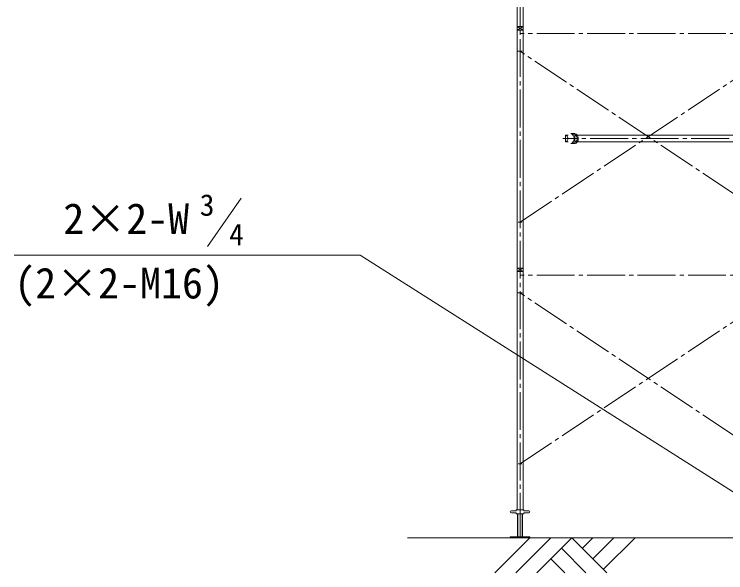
# Model space of a CAD drawing. Units: millimetres, scale not verified. Extents: x -12638 to 12166, y -17544 to 17543.
# Drawn here: x -12638 to -7563, y -7155 to -3168 of the extents above; entities that cross this region are included whole.
import ezdxf
from ezdxf.enums import TextEntityAlignment as Align

# ---------------------------------------------------------------- set-up
doc = ezdxf.new("R2010")
doc.units = ezdxf.units.MM
doc.header["$LTSCALE"] = 30
doc.linetypes.add('CHAIN2', pattern=[12, 9, -1, 1, -1])
for name, color, linetype, lineweight in [('0-7_40 強調実線', 1, 'Continuous', 18), ('0-9_32 補完一点鎖線', 6, 'CHAIN2', 18), ('0-A_30 補完実線', 6, 'Continuous', 18), ('0-C_20 準用実線', 4, 'Continuous', 18), ('0-D_22 準用一点鎖線', 4, 'CHAIN2', 18), ('0-F_05 寸法', 7, 'Continuous', 18)]:
    doc.layers.add(name, color=color, linetype=linetype, lineweight=lineweight)
doc.styles.add('ＭＳ ゴシック', font='')
doc.styles.get('ＭＳ ゴシック').set_extended_font_data('MS Gothic')

msp = doc.modelspace()

# ---------------------------------------------------------------- linework, layer by layer
at = {"layer": '0-7_40 強調実線'}
for p, q in [((-9832.05, -6905.45), (-7097.6, -6905.45)), ((-9210.6, -7155.45), (-8960.6, -6905.45)), ((-9060.6, -7155.45), (-8810.6, -6905.45)), ((-8910.6, -7155.45), (-8660.6, -6905.45)), ((-8410.6, -7155.45), (-8660.6, -6905.45)), ((-8585.6, -6980.45), (-8510.6, -6905.45)), ((-8510.6, -7055.45), (-8360.6, -6905.45)), ((-8435.6, -7130.45), (-8210.6, -6905.45)), ((-8560.6, -7155.45), (-8735.6, -6980.45)), ((-8710.6, -7155.45), (-8810.6, -7055.45))]:
    msp.add_line(p, q, dxfattribs=at)
at = {"layer": '0-9_32 補完一点鎖線'}
for p, q in [((-7180.18, -4055.45), (-8724.61, -4055.45)), ((-8707.42, -4079.75), (-8707.42, -4031.15)), ((-8640.25, -4020.45), (-8640.25, -4090.45))]:
    msp.add_line(p, q, dxfattribs=at)
at = {"layer": '0-A_30 補完実線'}
for p, q in [((-8707.42, -4031.15), (-8686.35, -4031.15)), ((-8668.53, -4020.45), (-8640.25, -4020.45)), ((-8640.25, -4031.15), (-7282.35, -4031.15)), ((-8707.42, -4079.75), (-8686.35, -4079.75)), ((-8668.53, -4090.45), (-8640.25, -4090.45)), ((-8640.25, -4079.75), (-7282.35, -4079.75))]:
    msp.add_line(p, q, dxfattribs=at)
for centre, major_axis, start_param, end_param in [((-8707.42, -4055.45), (0, -24.3), 6.2831853, 9.424778), ((-8668.53, -4055.45), (0, 35), 3.1415927, 6.2831853), ((-8640.25, -4055.45), (0, 35), 2.3382233, 7.0865547), ((-8640.25, -4055.45), (0, -24.3), 6.2831853, 9.424778)]:
    msp.add_ellipse(centre, major_axis=major_axis, ratio=0.707107, start_param=start_param, end_param=end_param, dxfattribs=at)
at = {"layer": '0-C_20 準用実線'}
for p, q in [((-9051.95, -3255.45), (-9051.95, -3280.45)), ((-9009.25, -3255.45), (-9051.95, -3255.45)), ((-9051.95, -3255.45), (-9009.25, -3280.45)), ((-9051.95, -3280.45), (-9009.25, -3255.45)), ((-9009.25, -3255.45), (-9009.25, -3280.45)), ((-9051.95, -4980.45), (-9051.95, -5005.45)), ((-9009.25, -4980.45), (-9051.95, -4980.45)), ((-9051.95, -4980.45), (-9009.25, -5005.45)), ((-9051.95, -5005.45), (-9009.25, -4980.45)), ((-9009.25, -4980.45), (-9009.25, -5005.45)), ((-9048.1, -6899.45), (-9048.1, -6735.45)), ((-9045.6, -6735.45), (-9045.6, -6899.45)), ((-9015.6, -6735.45), (-9015.6, -6899.45)), ((-9013.1, -6735.45), (-9013.1, -6899.45))]:
    msp.add_line(p, q, dxfattribs=at)
for points in [[(-9051.95, -3255.45), (-9051.95, -1555.45), (-9009.25, -1555.45), (-9009.25, -3255.45)], [(-9051.95, -4980.45), (-9051.95, -3280.45), (-9009.25, -3280.45), (-9009.25, -4980.45)], [(-9051.95, -6705.45), (-9051.95, -5005.45), (-9009.25, -5005.45), (-9009.25, -6705.45)], [(-9092.6, -6712.45), (-9057.6, -6712.45), (-9057.6, -6705.45), (-9003.6, -6705.45), (-9003.6, -6712.45), (-8968.6, -6712.45)], [(-8968.6, -6728.45), (-9003.6, -6728.45), (-9003.6, -6735.45), (-9057.6, -6735.45), (-9057.6, -6728.45), (-9092.6, -6728.45)], [(-9100.6, -6899.45), (-8960.6, -6899.45), (-8960.6, -6905.45)], [(-9100.6, -6899.45), (-9100.6, -6905.45), (-8960.6, -6905.45)]]:
    msp.add_lwpolyline(points, dxfattribs=at)
for centre, start, end in [((-9092.6, -6720.45), 90, 270), ((-8968.6, -6720.45), 270, 90)]:
    msp.add_arc(centre, 8, start, end, dxfattribs=at)
at = {"layer": '0-D_22 準用一点鎖線'}
for p, q in [((-9030.6, 7094.55), (-9030.6, -6705.45)), ((-7201.6, -3305.45), (-9030.6, -3305.45)), ((-9015.78, -3432.45), (-9045.43, -3432.45)), ((-7201.6, -4651.45), (-9030.6, -3432.45)), ((-9030.6, -4651.45), (-7201.6, -3432.45)), ((-9044.25, -4651.45), (-9016.96, -4651.45)), ((-7201.6, -5030.45), (-9030.6, -5030.45)), ((-9015.78, -5157.45), (-9045.43, -5157.45)), ((-7201.6, -6376.45), (-9030.6, -5157.45)), ((-9030.6, -6376.45), (-7201.6, -5157.45)), ((-9044.25, -6376.45), (-9016.96, -6376.45)), ((-9030.6, -6705.45), (-9030.6, -6905.45))]:
    msp.add_line(p, q, dxfattribs=at)
at = {"layer": '0-F_05 寸法'}
msp.add_line((-11260.25, -4824.97), (-11019.34, -4480.92), dxfattribs=at)
msp.add_lwpolyline([(-7295.31, -6715.55), (-10170.89, -4888.25), (-12638.04, -4888.25)], dxfattribs=at)

# ---------------------------------------------------------------- texts
at = {"layer": '0-F_05 寸法', "style": 'ＭＳ ゴシック'}
for s, height, p in [('3', 154, (-11314.8, -4652.94)), ('2×2-W', 219.9, (-12288.04, -4802.94)), ('4', 154, (-11104.8, -4862.94)), ('(2×2-M16)', 219.9, (-12638.04, -5262.94))]:
    msp.add_text(s, height=height, dxfattribs=at).set_placement(p, align=Align.BOTTOM_LEFT)

doc.saveas('drawing.dxf')
